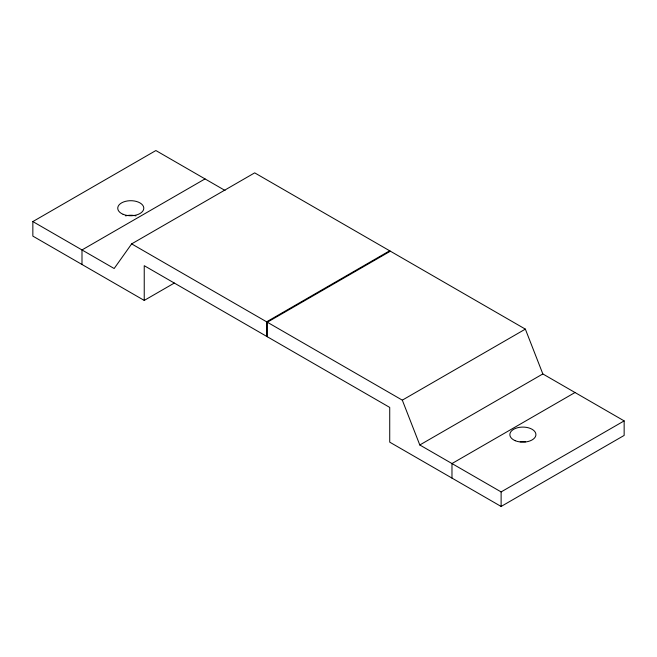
<?xml version="1.0" encoding="UTF-8"?>
<svg xmlns="http://www.w3.org/2000/svg" width="657" height="657" viewBox="0 0 657 657"><rect width="100%" height="100%" fill="white"/><g stroke="black" fill="none" stroke-linecap="round" stroke-linejoin="round"><path stroke-width="0.99" d="M144.236 300.421L144.236 265.691L389.724 407.422L389.724 442.153L501.119 506.457L624.15 435.427L624.15 420.891L542.838 373.94L525.354 329.124L254.686 172.857L131.646 243.887L114.162 268.516L32.85 221.573L32.85 236.109L144.236 300.421L174.335 283.044M32.85 221.573L155.881 150.543L225.023 190.456M205.025 178.909L81.994 249.947L81.994 264.484M389.667 250.785L266.627 321.815L266.627 336.351M390.373 251.188L267.333 322.226L267.333 336.762M131.646 243.887L402.314 400.154L525.354 329.124M402.314 400.154L419.798 444.978L542.838 373.94M575.006 392.516L451.975 463.555L451.975 478.091M419.798 444.978L501.119 491.921L624.15 420.891M501.119 491.921L501.119 506.457M520.213 441.783A13.033 7.523 0 0 1 525.551 441.783M125.594 215.857A13.033 7.523 0 0 1 135.942 215.857M515.236 440.699A13.033 7.523 0 0 0 535.849 435.386A13.033 7.523 0 0 0 517.568 427.74A13.033 7.523 0 0 0 515.236 440.699M123.122 214.313A13.033 7.523 0 0 0 143.727 209A13.033 7.523 0 0 0 125.454 201.354A13.033 7.523 0 0 0 123.122 214.313"/></g></svg>
